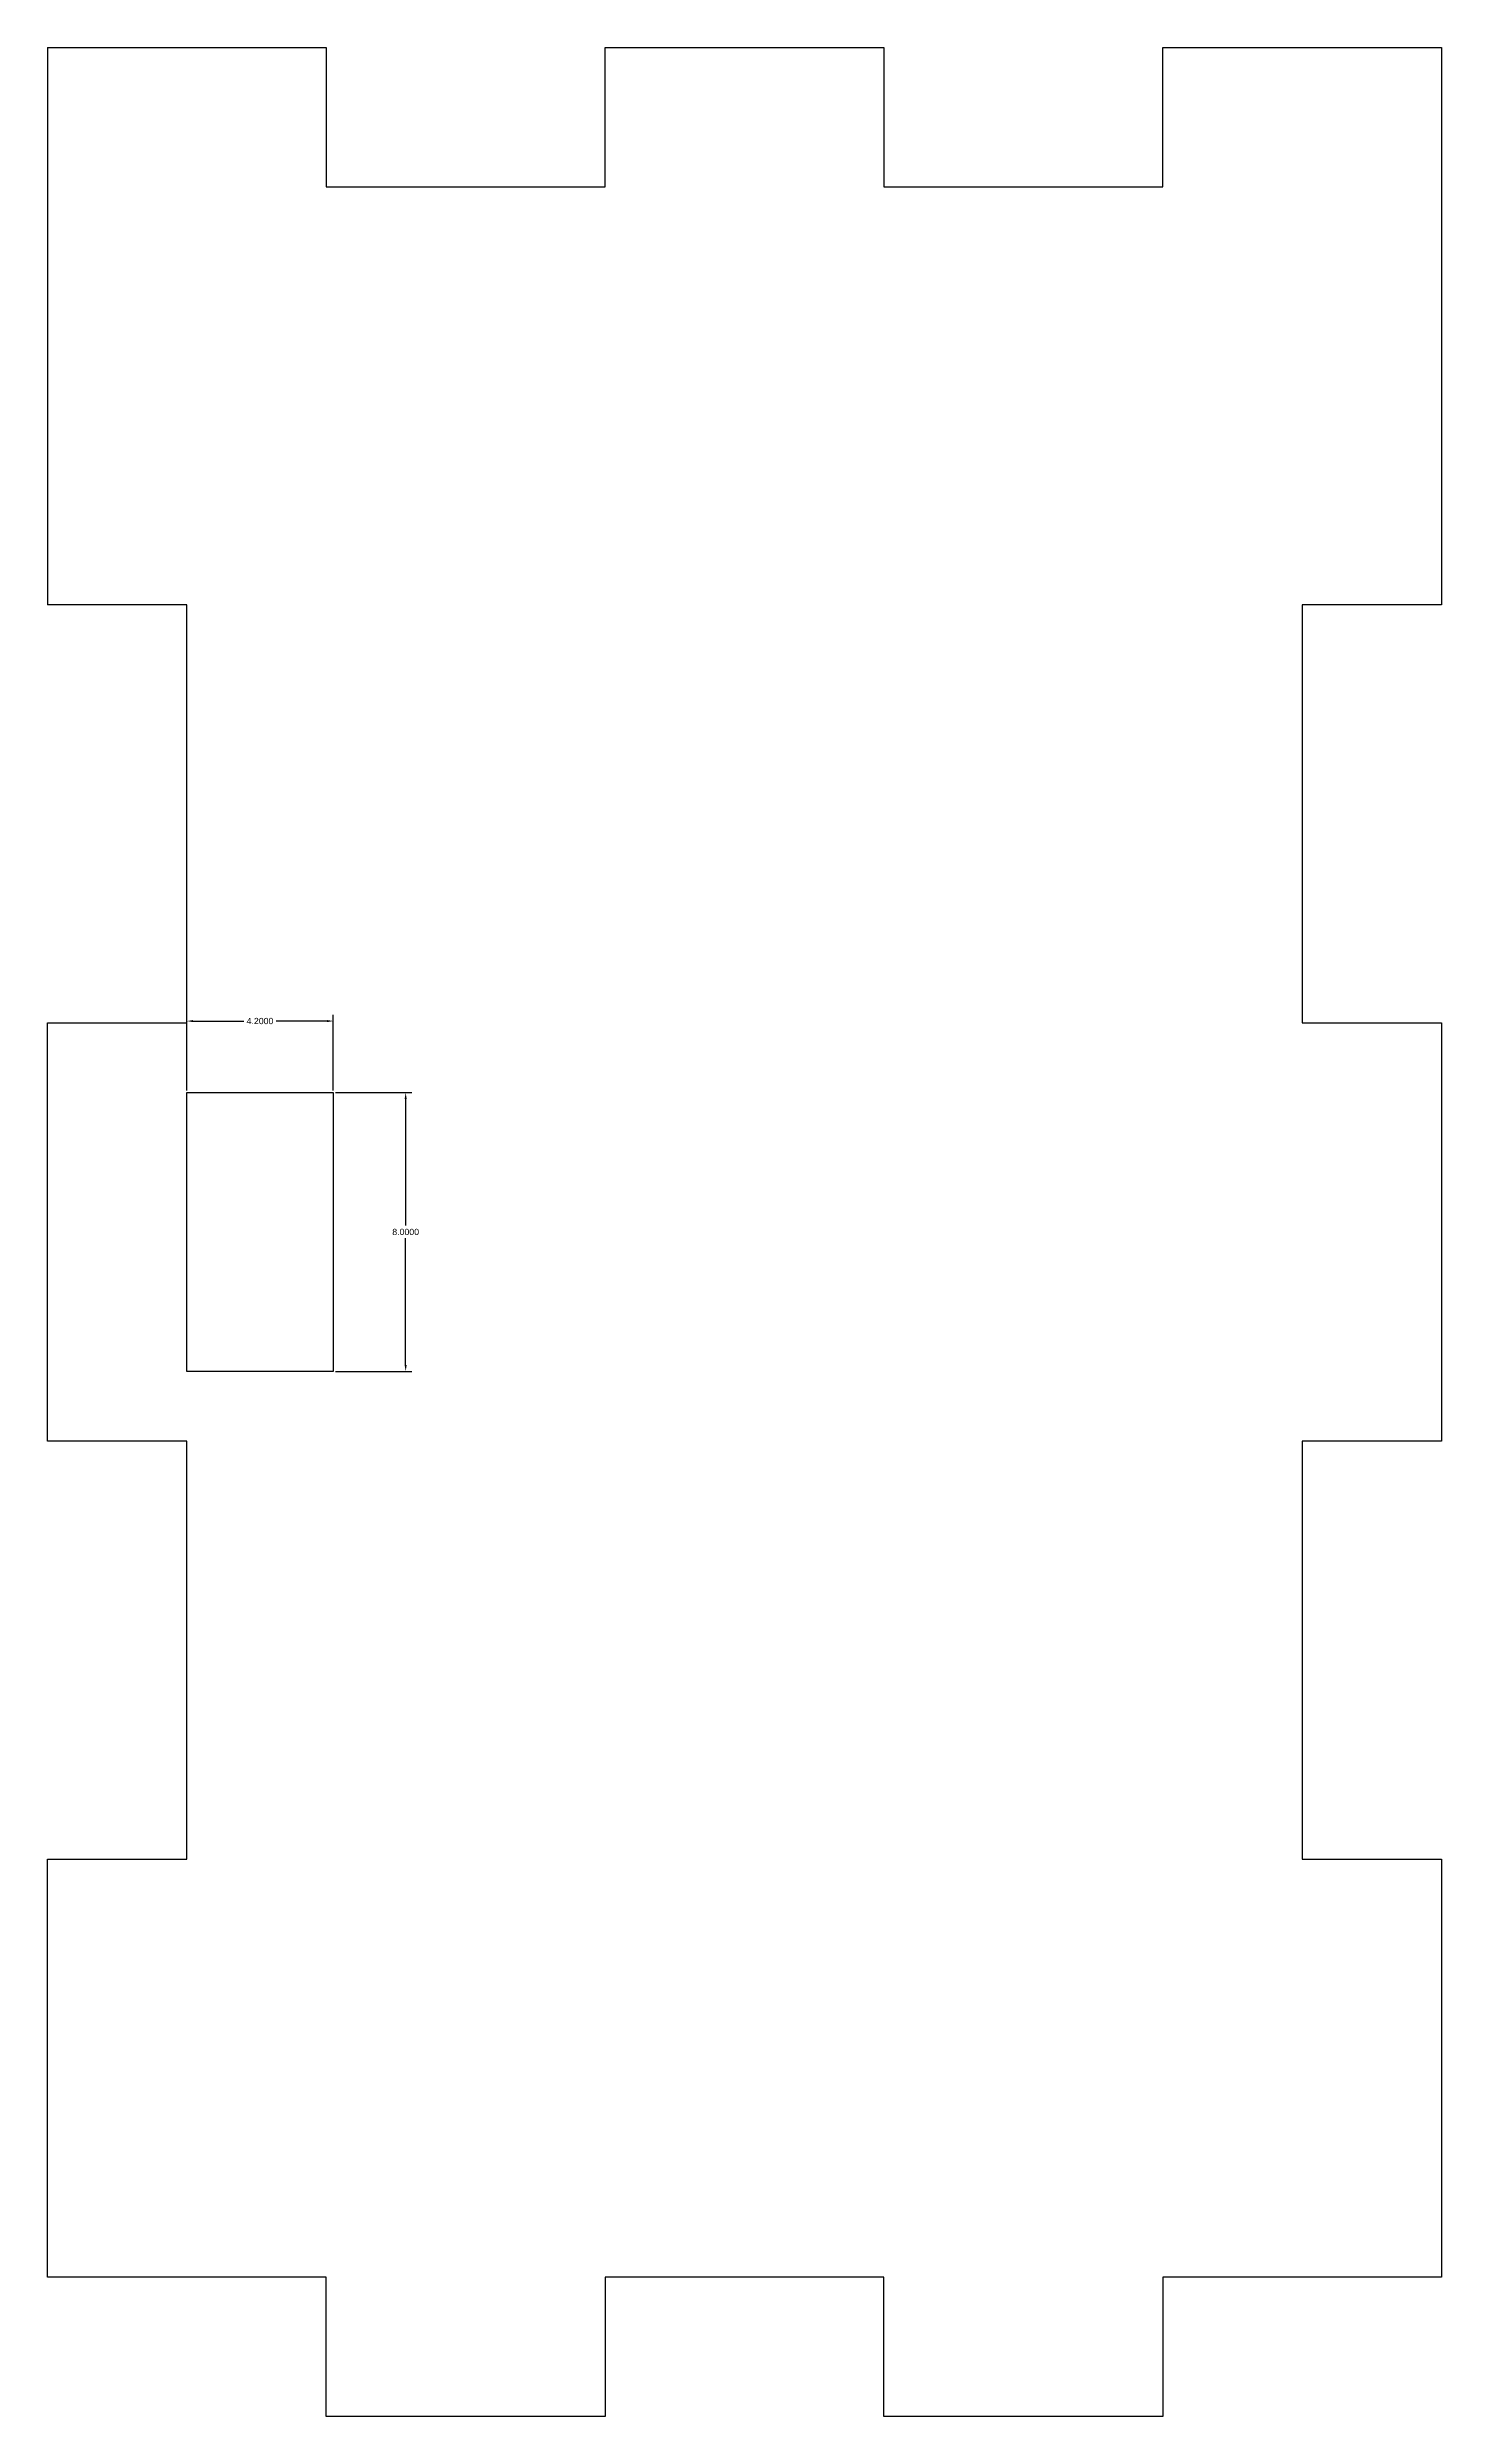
# Model space of a CAD drawing. Header units: millimetres. Extents: x 78 to 190, y 13 to 158.
# Drawn here: x 150.3 to 190.3, y 90.1 to 158.1 of the extents above; entities that cross this region are included whole.
import ezdxf

# ---------------------------------------------------------------- set-up
doc = ezdxf.new("R2010")
doc.units = ezdxf.units.MM
doc.header["$MEASUREMENT"] = 0
doc.styles.get("Standard").update_dxf_attribs({"font": 'arial.ttf'})
doc.dimstyles.get("Standard").update_dxf_attribs({"dimtxt": 0.18, "dimasz": 0.18, "dimexe": 0.18, "dimexo": 0.0625, "dimgap": 0.09, "dimtad": 0, "dimtih": 1, "dimtoh": 1, "dimdec": 4, "dimzin": 0, "dimdsep": 46, "dimtxsty": 'Standard', "dimcen": 0.09, "dimadec": 0, "dimazin": 0, "dimtfac": 1, "dimtdec": 4, "dimtofl": 0, "dimtmove": 0, "dimatfit": 3, "dimfxl": 1, "dimtolj": 1, "dimtzin": 0, "dimarcsym": 0})

# ---------------------------------------------------------------- blocks, each defined once
blk = doc.blocks.new('*D5')
at = {"color": 0, "lineweight": -2, "transparency": 16777216}
for p, q in [((154.297, 128.212), (154.297, 130.384)), ((154.477, 130.204), (155.931, 130.204)), ((158.317, 130.204), (156.864, 130.204)), ((158.497, 128.212), (158.497, 130.384))]:
    blk.add_line(p, q, dxfattribs=at)
at = {"color": 0, "transparency": 16777216}
for points in [[(154.477, 130.234), (154.477, 130.174), (154.297, 130.204)], [(158.317, 130.234), (158.317, 130.174), (158.497, 130.204)]]:
    blk.add_solid(points, dxfattribs=at)
at = {"layer": 'Defpoints', "color": 0, "transparency": 16777216}
for p in [(158.497, 130.204), (154.297, 128.15), (158.497, 128.15)]:
    blk.add_point(p, dxfattribs=at)
at = {"color": 0, "transparency": 16777216, "insert": (156.397, 130.204), "char_height": 0.18, "attachment_point": 5}
blk.add_mtext('\\A1;4.2000', dxfattribs=at)
blk = doc.blocks.new('*D6')
at = {"color": 0, "lineweight": -2, "transparency": 16777216}
for p, q in [((158.56, 128.15), (160.756, 128.15)), ((160.576, 127.97), (160.576, 124.332)), ((160.576, 120.33), (160.576, 123.968)), ((158.56, 120.15), (160.756, 120.15))]:
    blk.add_line(p, q, dxfattribs=at)
at = {"color": 0, "transparency": 16777216}
for points in [[(160.546, 127.97), (160.606, 127.97), (160.576, 128.15)], [(160.546, 120.33), (160.606, 120.33), (160.576, 120.15)]]:
    blk.add_solid(points, dxfattribs=at)
at = {"layer": 'Defpoints', "color": 0, "transparency": 16777216}
for p in [(158.497, 128.15), (158.497, 120.15), (160.576, 120.15)]:
    blk.add_point(p, dxfattribs=at)
at = {"color": 0, "transparency": 16777216, "insert": (160.576, 124.15), "char_height": 0.18, "attachment_point": 5}
blk.add_mtext('\\A1;8.0000', dxfattribs=at)

msp = doc.modelspace()

# ---------------------------------------------------------------- linework, layer by layer
for p, q in [((150.29747, 158.14975), (150.29747, 142.14975)), ((190.29747, 158.14975), (190.29747, 142.14975))]:
    msp.add_line(p, q)
for points in [[(150.29747, 158.14975), (158.29747, 158.14975), (158.29747, 154.14975), (166.29747, 154.14975), (166.29747, 158.14975), (174.29747, 158.14975), (174.29747, 154.14975), (182.29747, 154.14975), (182.29747, 158.14975), (190.29747, 158.14975)], [(190.29747, 142.14975), (186.29747, 142.14975), (186.29747, 130.14975), (190.29747, 130.14975), (190.29747, 118.14975), (186.29747, 118.14975), (186.29747, 106.14975), (190.29747, 106.14975), (190.29747, 94.14975), (182.29747, 94.14975), (182.29747, 90.14975), (174.29747, 90.14975), (174.29747, 94.14975), (166.29747, 94.14975), (166.29747, 90.14975), (158.29747, 90.14975), (158.29747, 94.14975), (150.29747, 94.14975), (150.29747, 106.14975), (154.29747, 106.14975), (154.29747, 118.14975), (150.29747, 118.14975), (150.29747, 130.14975), (154.29747, 130.14975), (154.29747, 142.14975), (150.29747, 142.14975)]]:
    msp.add_lwpolyline(points)
msp.add_lwpolyline([(154.29747, 128.14975), (158.49747, 128.14975), (158.49747, 120.14975), (154.29747, 120.14975)], close=True)

# ---------------------------------------------------------------- dimensions: what is measured, and where the dimension line sits
dim = msp.add_linear_dim(base=(158.49747, 130.20351), p1=(154.29747, 128.14975), p2=(158.49747, 128.14975), dimstyle='Standard')
dim.commit()
dim.dimension.update_dxf_attribs({"geometry": '*D5', "text_midpoint": (156.39747, 130.20351)})
dim = msp.add_linear_dim(base=(160.57592, 120.14975), p1=(158.49747, 128.14975), p2=(158.49747, 120.14975), angle=90, dimstyle='Standard')
dim.commit()
dim.dimension.update_dxf_attribs({"geometry": '*D6', "text_midpoint": (160.57592, 124.14975)})

doc.saveas('drawing.dxf')
